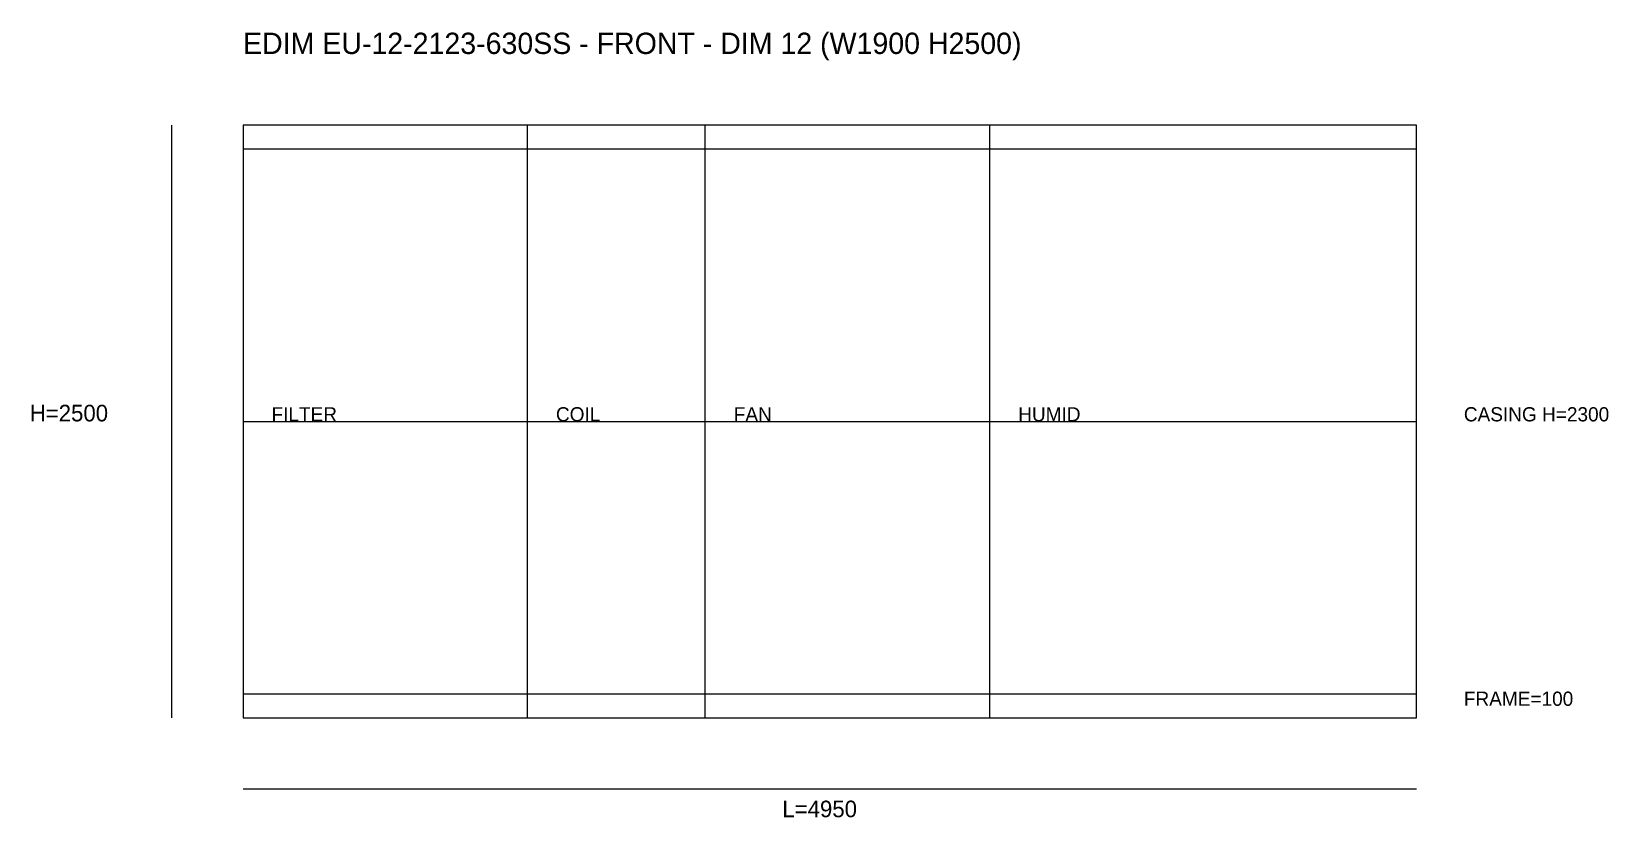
# Model space of a CAD drawing. Header units: millimetres. Extents: x -892 to 5760, y -421 to 2895.
import ezdxf

# ---------------------------------------------------------------- set-up
doc = ezdxf.new("R2010")
doc.units = ezdxf.units.MM
for name, color, linetype in [('DIM', 1, 'CONTINUOUS'), ('OUTLINE', 7, 'CONTINUOUS'), ('SECTION', 3, 'CONTINUOUS'), ('TEXT', 5, 'CONTINUOUS')]:
    doc.layers.add(name, color=color, linetype=linetype)

msp = doc.modelspace()

# ---------------------------------------------------------------- linework, layer by layer
at = {"layer": 'DIM'}
for p, q in [((-300, 0), (-300, 2500)), ((0, 1250), (4950, 1250)), ((0, -300), (4950, -300))]:
    msp.add_line(p, q, dxfattribs=at)
at = {"layer": 'OUTLINE'}
for p, q in [((4950, 2500), (0, 2500)), ((0, 2500), (0, 0)), ((4950, 0), (4950, 2500)), ((0, 2400), (4950, 2400)), ((0, 100), (4950, 100)), ((0, 0), (4950, 0))]:
    msp.add_line(p, q, dxfattribs=at)
at = {"layer": 'SECTION'}
for p, q in [((1200, 0), (1200, 2500)), ((1950, 0), (1950, 2500)), ((3150, 0), (3150, 2500))]:
    msp.add_line(p, q, dxfattribs=at)

# ---------------------------------------------------------------- texts
at = {"layer": 'DIM'}
for s, p in [('CASING H=2300', (5150, 1250)), ('FRAME=100', (5150, 50))]:
    msp.add_text(s, height=60, dxfattribs=at).set_placement(p)
at = {"layer": 'TEXT'}
for s, height, p in [('EDIM EU-12-2123-630SS - FRONT - DIM 12 (W1900 H2500)', 90, (0, 2800)), ('H=2500', 70, (-900, 1250)), ('FILTER', 60, (120, 1250)), ('COIL', 60, (1320, 1250)), ('FAN', 60, (2070, 1250)), ('HUMID', 60, (3270, 1250)), ('L=4950', 70, (2275, -420))]:
    msp.add_text(s, height=height, dxfattribs=at).set_placement(p)

doc.saveas('drawing.dxf')
